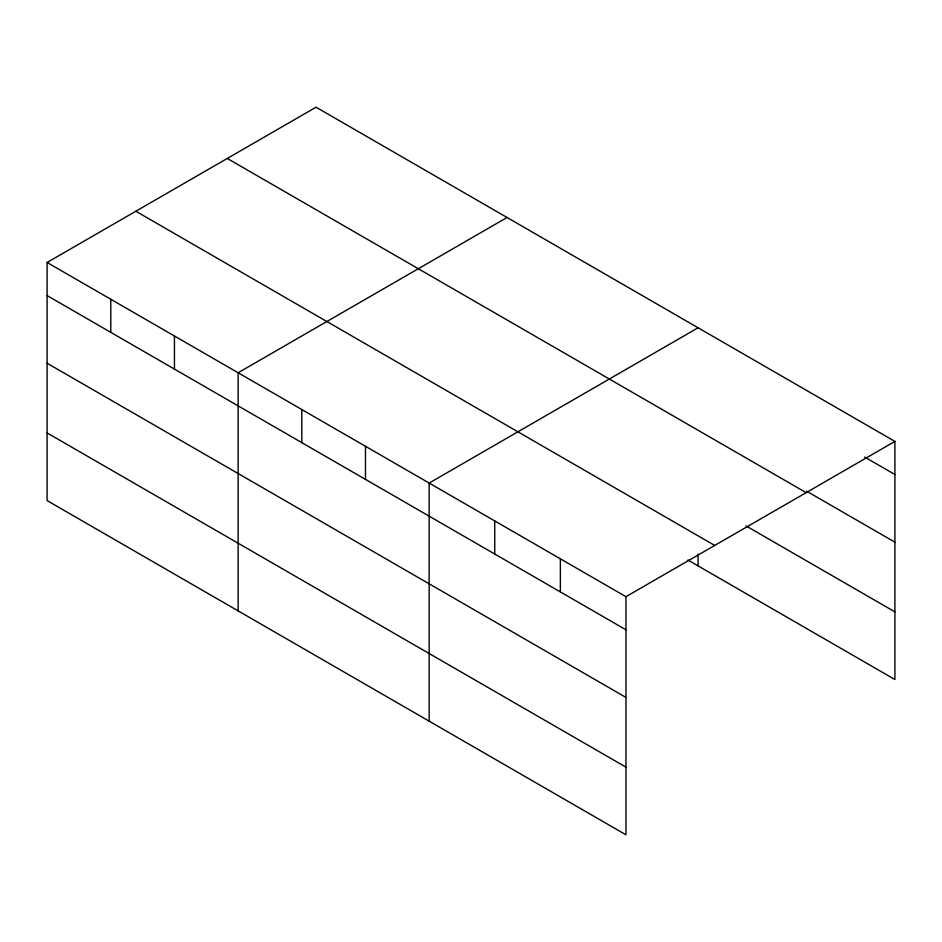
<?xml version="1.0" encoding="UTF-8"?>
<svg xmlns="http://www.w3.org/2000/svg" width="942" height="942" viewBox="0 0 942 942"><rect width="100%" height="100%" fill="white"/><g stroke="black" fill="none" stroke-linecap="round" stroke-linejoin="round"><path stroke-width="1.41" d="M625.959 697.433L625.959 596.686L47.1 262.477L47.1 500.591L625.959 834.789L625.959 697.433L47.1 363.235M687.896 560.007L894.9 679.523L894.9 441.409L316.041 107.211L47.1 262.477M507.055 217.496L238.126 372.761L238.126 610.875M698.081 327.781L429.152 483.058L429.152 721.16M625.959 596.686L894.9 441.409M864.626 457.035L894.9 474.509M806.587 491.182L894.9 542.168M227.281 158.444L806.152 492.654M746.029 525.919L894.9 611.864M135.848 211.244L714.719 545.442M47.1 295.576L625.959 629.786M47.1 432.931L625.959 767.141M698.081 554.132L698.081 565.895M560.36 558.806L560.36 591.906M494.75 520.926L494.75 554.026M365.472 446.296L365.472 479.396M301.805 409.523L301.805 442.622M174.447 336L174.447 369.099M110.779 299.238L110.779 332.338"/></g></svg>
